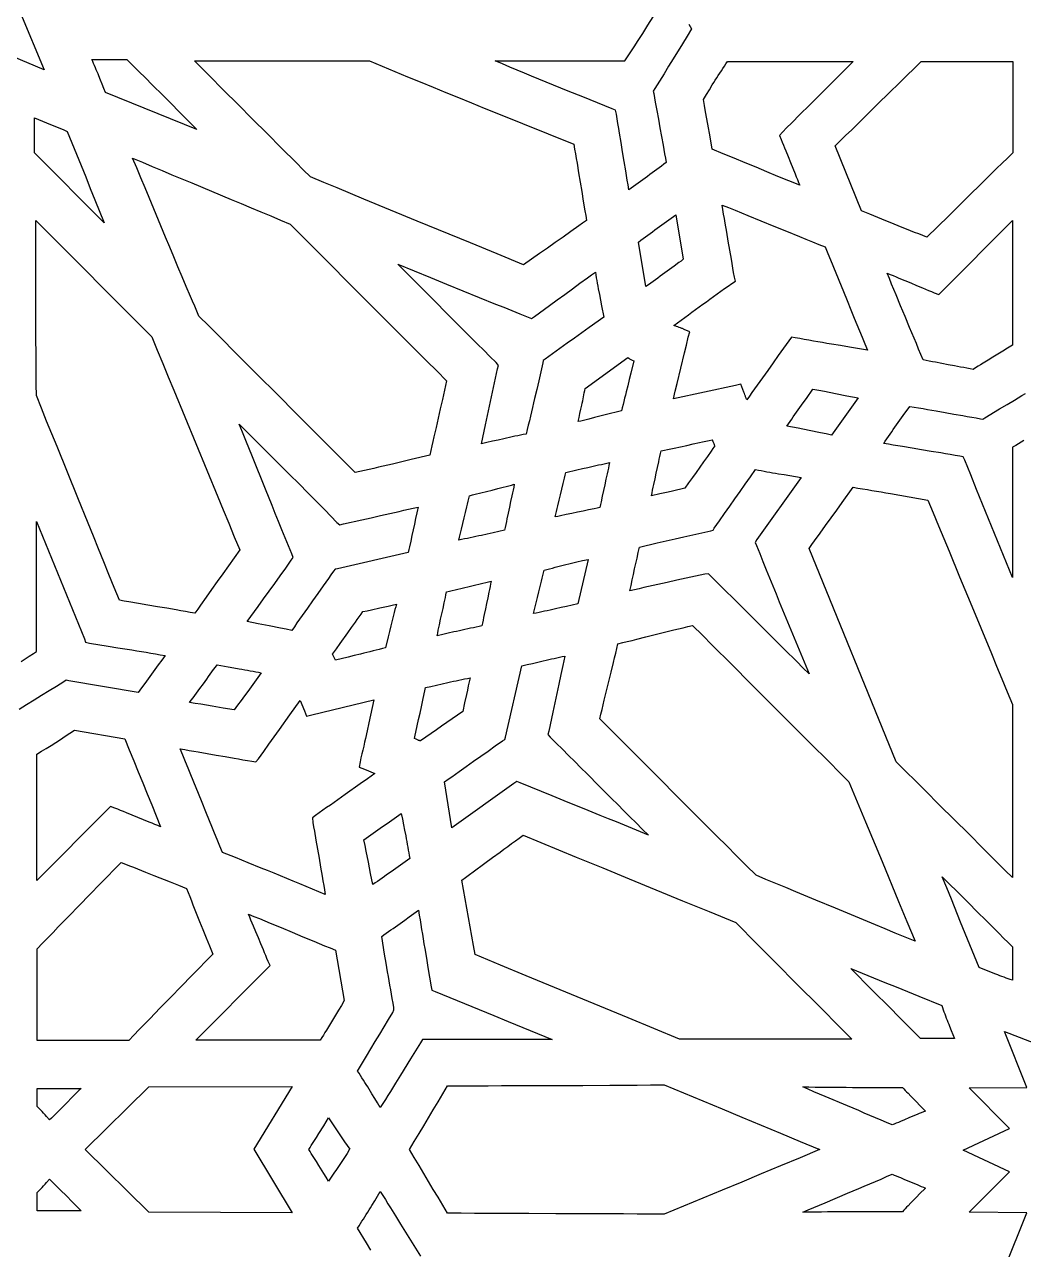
# Model space of a CAD drawing. Extents: x -500 to 500, y -1000 to 1000.
# Drawn here: x -257.5 to -23.2, y -305 to -17.6 of the extents above; entities that cross this region are included whole.
import ezdxf

# ---------------------------------------------------------------- set-up
doc = ezdxf.new("R2010")
doc.units = 0
doc.layers.add('LAYER_1', color=18, linetype='CONTINUOUS')

msp = doc.modelspace()

# ---------------------------------------------------------------- linework, layer by layer
at = {"layer": 'LAYER_1'}
for points in [[(-258.45, -14.94), (-252.92, -28.25), (-266.17, -22.69), (-266.17, -36.82), (-276.19, -26.74), (-281.49, -39.94), (-286.68, -26.74), (-296.81, -36.82), (-296.7, -22.69), (-309.95, -28.25), (-304.53, -14.94)], [(-101.76, -17.56), (-101.42, -18.1), (-101.07, -18.64), (-102.15, -20.38), (-103.23, -22.13), (-105.39, -25.64), (-106.47, -27.4), (-107.55, -29.16), (-108.63, -30.91), (-109.71, -32.65), (-110.06, -33.23), (-109.94, -33.81), (-109.77, -34.81), (-109.59, -35.81), (-109.23, -37.82), (-108.87, -39.84), (-108.5, -41.87), (-108.14, -43.9), (-107.77, -45.93), (-107.59, -46.95), (-107.41, -47.97), (-107.24, -48.99), (-107.06, -50.01), (-107.6, -50.42), (-108.15, -50.83), (-108.69, -51.24), (-109.24, -51.64), (-109.79, -52.04), (-110.34, -52.44), (-110.89, -52.84), (-111.44, -53.24), (-112.54, -54.03), (-113.64, -54.82), (-114.73, -55.6), (-115.82, -56.38), (-115.99, -55.27), (-116.17, -54.17), (-116.35, -53.06), (-116.53, -51.95), (-116.89, -49.74), (-117.26, -47.52), (-117.63, -45.31), (-117.99, -43.1), (-118.17, -41.99), (-118.35, -40.88), (-118.53, -39.78), (-118.7, -38.67), (-118.93, -37.74), (-119.74, -37.39), (-123.15, -36.01), (-126.58, -34.61), (-130.01, -33.22), (-133.45, -31.82), (-135.16, -31.12), (-136.88, -30.42), (-138.6, -29.72), (-140.31, -29.01), (-142.03, -28.3), (-143.74, -27.59), (-145.45, -26.88), (-147.16, -26.17), (-116.74, -26.17), (-116.28, -25.47), (-115.65, -24.51), (-115.03, -23.56), (-114.41, -22.59), (-113.79, -21.63), (-112.56, -19.7), (-111.33, -17.77), (-110.09, -15.84)], [(-23.17, -115.18), (-25.03, -116.35), (-25.84, -116.81), (-25.84, -117.74), (-25.84, -147.37), (-26.53, -145.64), (-27.23, -143.91), (-27.92, -142.18), (-28.62, -140.45), (-29.32, -138.72), (-30.02, -137), (-31.43, -133.55), (-34.23, -126.68), (-35.63, -123.25), (-36.32, -121.54), (-37.02, -119.82), (-37.36, -119.01), (-38.17, -118.9), (-39.29, -118.7), (-40.41, -118.51), (-41.54, -118.32), (-42.66, -118.13), (-44.9, -117.76), (-47.14, -117.39), (-49.37, -117.02), (-51.6, -116.65), (-52.71, -116.46), (-53.82, -116.27), (-54.92, -116.08), (-56.03, -115.89), (-55.66, -115.34), (-55.29, -114.8), (-54.91, -114.26), (-54.54, -113.71), (-54.16, -113.17), (-53.78, -112.63), (-53.02, -111.54), (-52.25, -110.46), (-51.47, -109.37), (-49.92, -107.2), (-48.88, -107.38), (-47.85, -107.55), (-46.81, -107.73), (-45.77, -107.92), (-43.7, -108.28), (-41.62, -108.65), (-39.55, -109.02), (-37.48, -109.38), (-36.44, -109.57), (-35.4, -109.74), (-34.37, -109.92), (-33.33, -110.1), (-32.75, -110.21), (-32.29, -109.87), (-28.84, -107.78), (-27.11, -106.75), (-25.38, -105.71), (-23.65, -104.68), (-22.79, -104.17)], [(-258.32, -167.08), (-257.36, -166.46), (-256.41, -165.83), (-255.45, -165.2), (-254.76, -164.74), (-254.76, -163.93), (-254.76, -134.18), (-253.34, -137.64), (-251.93, -141.1), (-249.12, -148), (-247.71, -151.43), (-246.31, -154.87), (-245.6, -156.58), (-244.89, -158.3), (-244.18, -160.01), (-243.47, -161.73), (-243.24, -162.54), (-242.32, -162.77), (-237.89, -163.47), (-235.67, -163.82), (-233.45, -164.17), (-232.34, -164.35), (-231.22, -164.54), (-230.11, -164.72), (-229, -164.9), (-227.89, -165.09), (-226.79, -165.28), (-225.68, -165.47), (-224.58, -165.67), (-224.97, -166.21), (-225.36, -166.75), (-226.15, -167.84), (-226.95, -168.92), (-227.75, -170.01), (-228.54, -171.09), (-229.34, -172.18), (-230.13, -173.26), (-230.52, -173.81), (-230.91, -174.35), (-247.16, -171.57), (-247.73, -171.45), (-248.31, -171.8), (-250.04, -172.89), (-251.78, -173.97), (-253.53, -175.06), (-255.28, -176.14), (-257.03, -177.23), (-258.78, -178.31)], [(-14.55, -304.35), (-27.68, -309.44), (-22.5, -296.36), (-35.98, -296.25), (-26.53, -286.75), (-37.36, -281.66), (-26.53, -276.57), (-35.98, -267.07), (-22.5, -266.96), (-27.68, -253.88), (-14.55, -258.97)], [(-176.3, -305.16), (-177.34, -303.43), (-179.41, -299.96), (-179.07, -299.43), (-178.73, -298.91), (-178.39, -298.38), (-178.05, -297.85), (-177.72, -297.32), (-177.38, -296.79), (-177.05, -296.25), (-176.72, -295.72), (-176.39, -295.18), (-176.07, -294.64), (-175.41, -293.56), (-174.76, -292.47), (-174.12, -291.39), (-173.51, -292.34), (-172.91, -293.3), (-172.31, -294.25), (-171.72, -295.21), (-170.53, -297.11), (-169.35, -299.01), (-167, -302.8), (-165.83, -304.68), (-164.67, -306.55)]]:
    msp.add_lwpolyline(points, dxfattribs=at)
for points in [[(-232.53, -26.84), (-231.49, -27.86), (-230.45, -28.89), (-229.42, -29.92), (-227.35, -31.98), (-225.28, -34.04), (-223.22, -36.1), (-221.17, -38.16), (-217.09, -42.26), (-238.52, -33.57), (-238.91, -32.61), (-239.3, -31.65), (-239.69, -30.67), (-240.09, -29.7), (-240.29, -29.21), (-240.49, -28.72), (-240.69, -28.23), (-240.9, -27.75), (-241.11, -27.26), (-241.32, -26.78), (-241.53, -26.3), (-241.74, -25.82), (-233.56, -25.82)], [(-173.67, -27.4), (-170.68, -28.63), (-167.7, -29.87), (-164.71, -31.09), (-161.71, -32.32), (-158.72, -33.55), (-155.73, -34.77), (-152.73, -35.99), (-149.73, -37.21), (-146.73, -38.43), (-140.73, -40.87), (-134.73, -43.3), (-128.72, -45.73), (-128.53, -46.84), (-128.34, -47.94), (-128.15, -49.05), (-127.96, -50.16), (-127.59, -52.38), (-127.22, -54.6), (-126.86, -56.83), (-126.49, -59.06), (-126.11, -61.31), (-125.92, -62.43), (-125.73, -63.56), (-126.64, -64.21), (-127.55, -64.86), (-129.38, -66.16), (-131.21, -67.47), (-133.06, -68.77), (-134.91, -70.07), (-136.76, -71.37), (-140.47, -73.98), (-146.7, -71.42), (-152.94, -68.85), (-165.43, -63.72), (-171.69, -61.14), (-177.95, -58.56), (-181.08, -57.27), (-184.21, -55.97), (-187.34, -54.67), (-190.48, -53.37), (-192.16, -51.68), (-193.85, -49.98), (-197.23, -46.6), (-200.63, -43.21), (-204.03, -39.81), (-207.43, -36.41), (-210.84, -33), (-214.25, -29.59), (-215.96, -27.88), (-217.66, -26.17), (-176.65, -26.17)], [(-64.21, -27.32), (-65.24, -28.36), (-67.32, -30.43), (-69.39, -32.5), (-71.46, -34.56), (-73.54, -36.62), (-75.61, -38.69), (-77.68, -40.76), (-78.72, -41.8), (-79.76, -42.84), (-80.45, -43.65), (-80.1, -44.57), (-79.82, -45.25), (-79.55, -45.92), (-79.27, -46.59), (-79, -47.26), (-78.46, -48.61), (-77.92, -49.96), (-77.37, -51.3), (-76.83, -52.65), (-76.56, -53.32), (-76.28, -53.99), (-76.01, -54.67), (-75.73, -55.34), (-78.28, -54.29), (-80.84, -53.24), (-83.41, -52.18), (-85.98, -51.11), (-88.55, -50.05), (-91.12, -48.99), (-93.68, -47.93), (-96.23, -46.89), (-96.75, -43.94), (-97.27, -41), (-97.79, -38.08), (-98.05, -36.63), (-98.31, -35.2), (-97.62, -34.07), (-96.92, -32.94), (-96.23, -31.81), (-95.88, -31.25), (-95.53, -30.69), (-95.18, -30.14), (-94.82, -29.58), (-94.47, -29.02), (-94.11, -28.47), (-93.75, -27.92), (-93.39, -27.37), (-93.03, -26.83), (-92.66, -26.28), (-63.17, -26.28)], [(-25.72, -47.7), (-27, -48.94), (-28.27, -50.17), (-29.54, -51.41), (-30.8, -52.65), (-33.33, -55.12), (-35.85, -57.6), (-38.36, -60.07), (-40.87, -62.55), (-45.89, -67.49), (-46.86, -67.12), (-47.83, -66.75), (-48.79, -66.38), (-49.75, -66), (-50.72, -65.62), (-51.68, -65.24), (-52.63, -64.85), (-53.59, -64.47), (-54.55, -64.08), (-55.5, -63.7), (-57.41, -62.92), (-59.31, -62.14), (-61.21, -61.36), (-67.43, -46.08), (-66.16, -44.84), (-64.89, -43.6), (-63.62, -42.37), (-62.35, -41.13), (-59.83, -38.65), (-57.31, -36.18), (-54.79, -33.7), (-52.28, -31.23), (-47.27, -26.28), (-25.72, -26.28)], [(-253.32, -40.26), (-252.37, -40.66), (-251.41, -41.06), (-250.44, -41.46), (-249.47, -41.87), (-248.49, -42.29), (-247.5, -42.72), (-246.42, -45.37), (-245.34, -48.04), (-244.26, -50.71), (-243.18, -53.39), (-242.1, -56.07), (-241.02, -58.76), (-238.86, -64.14), (-255.22, -47.7), (-255.22, -39.48)], [(-229.89, -49.95), (-227.59, -50.92), (-225.28, -51.89), (-222.97, -52.86), (-220.65, -53.83), (-218.33, -54.8), (-213.69, -56.73), (-209.05, -58.66), (-206.73, -59.63), (-204.41, -60.6), (-202.1, -61.56), (-199.79, -62.54), (-197.49, -63.51), (-195.2, -64.48), (-186.04, -73.69), (-181.46, -78.28), (-176.88, -82.88), (-172.3, -87.46), (-167.72, -92.05), (-165.43, -94.33), (-163.14, -96.62), (-160.85, -98.9), (-158.56, -101.18), (-158.8, -102.29), (-159.04, -103.39), (-159.29, -104.49), (-159.53, -105.59), (-160.02, -107.78), (-160.52, -109.97), (-161.02, -112.15), (-161.51, -114.32), (-161.76, -115.41), (-162, -116.49), (-162.24, -117.58), (-162.48, -118.66), (-166.87, -119.7), (-169.05, -120.22), (-171.24, -120.73), (-172.33, -120.99), (-173.42, -121.24), (-174.51, -121.49), (-175.6, -121.74), (-176.7, -121.99), (-177.79, -122.23), (-178.89, -122.48), (-179.99, -122.72), (-182.28, -120.42), (-184.57, -118.12), (-189.15, -113.53), (-193.73, -108.95), (-198.31, -104.37), (-202.89, -99.79), (-207.47, -95.2), (-212.05, -90.61), (-214.34, -88.32), (-216.63, -86.02), (-217.12, -84.87), (-217.62, -83.71), (-218.11, -82.56), (-218.61, -81.41), (-219.59, -79.09), (-220.56, -76.78), (-221.54, -74.46), (-222.51, -72.14), (-223.48, -69.82), (-224.45, -67.49), (-228.31, -58.21), (-229.27, -55.9), (-230.24, -53.58), (-231.21, -51.27), (-232.18, -48.97)], [(-92.42, -60.58), (-90.9, -61.19), (-89.39, -61.8), (-87.88, -62.42), (-84.86, -63.65), (-81.83, -64.89), (-78.81, -66.13), (-75.78, -67.36), (-74.27, -67.98), (-72.76, -68.59), (-71.25, -69.2), (-69.73, -69.81), (-69.11, -71.33), (-68.49, -72.85), (-67.25, -75.89), (-64.78, -81.95), (-63.55, -84.98), (-62.93, -86.49), (-62.32, -87.99), (-61.7, -89.5), (-61.08, -91), (-60.45, -92.51), (-59.83, -94), (-64.06, -93.31), (-66.18, -92.96), (-68.29, -92.6), (-69.35, -92.42), (-70.41, -92.24), (-71.47, -92.06), (-72.53, -91.87), (-73.59, -91.69), (-74.65, -91.5), (-75.7, -91.3), (-76.76, -91.11), (-77.68, -91), (-78.26, -91.81), (-78.89, -92.67), (-79.51, -93.54), (-80.75, -95.28), (-81.98, -97.01), (-83.21, -98.75), (-84.45, -100.49), (-85.68, -102.22), (-86.92, -103.96), (-87.54, -104.83), (-88.17, -105.7), (-88.21, -105.55), (-88.26, -105.39), (-88.31, -105.24), (-88.36, -105.09), (-88.41, -104.94), (-88.47, -104.79), (-88.53, -104.63), (-88.59, -104.48), (-88.71, -104.18), (-88.83, -103.87), (-89.09, -103.27), (-89.55, -101.99), (-90.82, -102.34), (-105.33, -105.47), (-104.9, -103.65), (-104.47, -101.84), (-103.61, -98.23), (-102.74, -94.62), (-102.31, -92.81), (-101.88, -91), (-101.53, -89.72), (-102.8, -89.14), (-102.95, -89.08), (-103.1, -89.02), (-103.25, -88.96), (-103.41, -88.9), (-103.71, -88.79), (-104.01, -88.68), (-104.31, -88.57), (-104.61, -88.46), (-104.77, -88.4), (-104.92, -88.34), (-105.07, -88.28), (-105.22, -88.22), (-104.38, -87.59), (-103.53, -86.96), (-102.69, -86.34), (-101.85, -85.72), (-101, -85.1), (-100.16, -84.48), (-99.31, -83.87), (-98.47, -83.25), (-97.62, -82.64), (-96.77, -82.03), (-95.91, -81.42), (-95.06, -80.81), (-94.21, -80.2), (-93.35, -79.59), (-92.49, -78.98), (-91.62, -78.38), (-90.82, -77.8), (-91.05, -76.87), (-91.22, -75.81), (-91.4, -74.75), (-91.58, -73.69), (-91.76, -72.64), (-92.12, -70.53), (-92.49, -68.42), (-92.86, -66.31), (-93.22, -64.21), (-93.4, -63.15), (-93.58, -62.09), (-93.76, -61.03), (-93.93, -59.97)], [(-103.03, -72.7), (-103.57, -73.1), (-104.11, -73.49), (-105.19, -74.28), (-107.37, -75.89), (-108.46, -76.69), (-109.01, -77.09), (-109.56, -77.49), (-110.11, -77.89), (-110.67, -78.28), (-111.23, -78.68), (-111.79, -79.07), (-113.51, -68.65), (-112.97, -68.24), (-112.43, -67.83), (-111.89, -67.43), (-111.35, -67.02), (-110.81, -66.62), (-110.27, -66.22), (-109.72, -65.82), (-109.18, -65.42), (-108.63, -65.03), (-108.09, -64.64), (-107.54, -64.24), (-106.99, -63.85), (-106.43, -63.46), (-105.88, -63.07), (-105.32, -62.68), (-104.76, -62.28)], [(-227.69, -90.88), (-226.39, -94), (-225.1, -97.13), (-223.81, -100.26), (-222.52, -103.38), (-219.95, -109.63), (-217.38, -115.89), (-214.81, -122.14), (-212.23, -128.39), (-210.94, -131.51), (-209.65, -134.64), (-208.36, -137.77), (-207.07, -140.89), (-208.4, -142.75), (-209.72, -144.61), (-211.04, -146.45), (-212.35, -148.3), (-213.66, -150.15), (-214.96, -151.99), (-216.25, -153.85), (-216.9, -154.78), (-217.55, -155.71), (-218.65, -155.52), (-219.75, -155.32), (-220.86, -155.13), (-221.96, -154.95), (-224.17, -154.57), (-226.38, -154.2), (-228.59, -153.83), (-230.82, -153.46), (-233.05, -153.08), (-234.17, -152.89), (-235.29, -152.7), (-236.5, -149.68), (-237.72, -146.67), (-238.93, -143.66), (-240.15, -140.65), (-241.37, -137.64), (-242.59, -134.64), (-245.03, -128.63), (-249.91, -116.64), (-252.34, -110.65), (-253.55, -107.65), (-254.76, -104.66), (-254.78, -102.09), (-254.8, -99.53), (-254.82, -96.96), (-254.83, -94.39), (-254.84, -91.82), (-254.85, -89.25), (-254.86, -86.68), (-254.86, -84.11), (-254.87, -78.96), (-254.88, -73.82), (-254.88, -63.56)], [(-25.84, -92.85), (-26.97, -93.54), (-28.11, -94.24), (-30.41, -95.64), (-31.56, -96.35), (-32.73, -97.06), (-33.31, -97.42), (-33.89, -97.79), (-34.47, -98.15), (-35.06, -98.52), (-35.79, -98.39), (-36.53, -98.25), (-37.26, -98.12), (-37.99, -97.98), (-39.46, -97.7), (-40.93, -97.42), (-42.4, -97.14), (-43.87, -96.86), (-44.6, -96.72), (-45.34, -96.59), (-46.07, -96.45), (-46.81, -96.32), (-47.33, -95.04), (-47.85, -93.76), (-48.37, -92.49), (-48.9, -91.22), (-49.96, -88.67), (-51.01, -86.13), (-52.07, -83.59), (-53.13, -81.05), (-53.65, -79.78), (-54.18, -78.5), (-54.7, -77.22), (-55.22, -75.95), (-54.53, -76.23), (-53.84, -76.51), (-53.14, -76.8), (-52.45, -77.09), (-51.07, -77.67), (-49.69, -78.26), (-48.31, -78.85), (-46.92, -79.43), (-46.23, -79.72), (-45.54, -80.01), (-44.85, -80.29), (-44.16, -80.58), (-43.12, -80.92), (-42.43, -80.23), (-25.84, -63.56)], [(-166.16, -75.42), (-162.35, -76.99), (-158.53, -78.54), (-154.7, -80.1), (-150.88, -81.65), (-147.06, -83.19), (-145.15, -83.96), (-143.24, -84.72), (-141.34, -85.49), (-139.44, -86.25), (-138.63, -86.6), (-137.94, -86.13), (-134.39, -83.53), (-132.62, -82.23), (-130.84, -80.92), (-129.05, -79.62), (-127.26, -78.32), (-125.46, -77.02), (-124.56, -76.36), (-123.65, -75.71), (-123.54, -76.36), (-123.43, -77.02), (-123.32, -77.67), (-123.2, -78.32), (-123.08, -78.97), (-122.96, -79.63), (-122.72, -80.94), (-122.47, -82.25), (-122.21, -83.58), (-121.69, -86.25), (-125.08, -88.7), (-126.79, -89.93), (-128.51, -91.17), (-130.23, -92.41), (-131.95, -93.64), (-132.81, -94.25), (-133.68, -94.87), (-134.54, -95.48), (-135.4, -96.09), (-135.87, -96.44), (-135.98, -97.01), (-136.93, -101.18), (-137.41, -103.27), (-137.9, -105.35), (-138.14, -106.39), (-138.39, -107.43), (-138.63, -108.48), (-138.88, -109.52), (-139.13, -110.56), (-139.38, -111.6), (-139.64, -112.64), (-139.9, -113.69), (-140.55, -113.82), (-141.2, -113.95), (-141.85, -114.09), (-142.51, -114.23), (-143.16, -114.37), (-143.82, -114.51), (-144.48, -114.65), (-145.14, -114.8), (-146.46, -115.1), (-147.77, -115.39), (-149.08, -115.7), (-150.38, -116), (-149.43, -111.57), (-148.48, -107.16), (-148.01, -104.96), (-147.53, -102.77), (-147.06, -100.58), (-146.58, -98.4), (-146.35, -97.59), (-146.93, -96.9), (-148.37, -95.47), (-149.82, -94.03), (-151.26, -92.6), (-152.7, -91.17), (-155.57, -88.3), (-158.45, -85.42), (-161.32, -82.54), (-164.2, -79.66), (-169.97, -73.86)], [(-115.96, -95.81), (-115.88, -95.87), (-115.79, -95.93), (-115.7, -95.98), (-115.62, -96.04), (-115.53, -96.09), (-115.36, -96.19), (-115.19, -96.29), (-115.01, -96.38), (-114.67, -96.55), (-115.36, -99.44), (-115.71, -100.89), (-116.06, -102.35), (-116.42, -103.82), (-116.61, -104.56), (-116.79, -105.29), (-116.98, -106.03), (-117.16, -106.77), (-117.35, -107.51), (-117.55, -108.24), (-118.17, -108.4), (-118.8, -108.55), (-120.07, -108.87), (-121.34, -109.19), (-122.62, -109.52), (-123.89, -109.84), (-125.16, -110.17), (-126.43, -110.48), (-127.06, -110.64), (-127.69, -110.79), (-127.47, -109.83), (-127.26, -108.86), (-127.04, -107.89), (-126.84, -106.91), (-126.73, -106.42), (-126.63, -105.94), (-126.53, -105.45), (-126.44, -104.96), (-126.34, -104.48), (-126.25, -103.99), (-126.16, -103.51), (-126.07, -103.03), (-116.05, -95.74)], [(-71.28, -103.41), (-69.95, -103.67), (-67.32, -104.19), (-64.68, -104.71), (-63.35, -104.97), (-62.02, -105.23), (-68.24, -113.92), (-69.54, -113.66), (-70.85, -113.4), (-73.48, -112.88), (-76.11, -112.35), (-77.42, -112.09), (-78.72, -111.83), (-78.35, -111.29), (-77.98, -110.75), (-77.61, -110.21), (-77.23, -109.66), (-76.85, -109.12), (-76.48, -108.58), (-75.71, -107.49), (-74.94, -106.41), (-74.17, -105.32), (-72.62, -103.15)], [(-205.75, -112.8), (-204.32, -114.24), (-201.46, -117.1), (-195.72, -122.85), (-192.84, -125.72), (-191.41, -127.17), (-189.97, -128.61), (-188.54, -130.06), (-187.11, -131.5), (-185.68, -132.95), (-184.25, -134.41), (-183.56, -134.99), (-182.76, -134.76), (-178.42, -133.8), (-176.23, -133.32), (-174.04, -132.83), (-171.85, -132.34), (-170.75, -132.09), (-169.65, -131.84), (-168.55, -131.59), (-167.45, -131.33), (-166.35, -131.08), (-165.24, -130.82), (-165.39, -131.49), (-165.54, -132.16), (-165.83, -133.49), (-166.11, -134.82), (-166.4, -136.14), (-166.68, -137.47), (-166.96, -138.8), (-167.25, -140.13), (-167.4, -140.8), (-167.55, -141.47), (-184.14, -145.29), (-184.71, -145.41), (-185.06, -145.87), (-185.67, -146.74), (-186.27, -147.61), (-187.5, -149.34), (-188.73, -151.08), (-189.96, -152.81), (-191.19, -154.55), (-192.42, -156.29), (-193.64, -158.02), (-194.25, -158.89), (-194.85, -159.76), (-196.19, -159.5), (-197.51, -159.24), (-200.14, -158.72), (-202.74, -158.2), (-205.34, -157.68), (-202.75, -154.12), (-201.45, -152.33), (-200.15, -150.54), (-198.86, -148.75), (-197.56, -146.95), (-196.26, -145.14), (-195.62, -144.23), (-194.97, -143.32), (-194.51, -142.63), (-194.85, -141.82), (-195.63, -139.93), (-196.4, -138.03), (-197.18, -136.14), (-197.95, -134.24), (-198.71, -132.34), (-199.48, -130.44), (-201.02, -126.64), (-204.09, -119.01), (-205.63, -115.19), (-206.4, -113.28), (-207.18, -111.37)], [(-96.19, -115.16), (-96.15, -115.25), (-96.11, -115.34), (-96.08, -115.42), (-96.01, -115.6), (-95.95, -115.77), (-95.88, -115.94), (-95.81, -116.12), (-95.78, -116.2), (-95.74, -116.29), (-95.7, -116.38), (-95.66, -116.46), (-96.09, -117.09), (-96.52, -117.72), (-97.39, -118.96), (-98.26, -120.2), (-99.13, -121.44), (-100.01, -122.68), (-100.89, -123.92), (-101.78, -125.17), (-102.68, -126.42), (-103.64, -126.64), (-104.61, -126.85), (-105.58, -127.07), (-106.56, -127.29), (-108.53, -127.72), (-110.52, -128.16), (-110.37, -127.5), (-110.22, -126.85), (-110.08, -126.19), (-109.93, -125.53), (-109.65, -124.21), (-109.37, -122.89), (-109.09, -121.57), (-108.8, -120.24), (-108.66, -119.59), (-108.51, -118.93), (-108.37, -118.27), (-108.22, -117.62), (-107.46, -117.47), (-106.71, -117.31), (-105.96, -117.15), (-105.21, -117), (-103.72, -116.67), (-102.22, -116.35), (-100.73, -116.02), (-99.24, -115.7), (-98.49, -115.54), (-97.74, -115.38), (-96.99, -115.23), (-96.23, -115.07)], [(-120.46, -121.05), (-120.61, -121.7), (-120.76, -122.35), (-120.9, -123.01), (-121.18, -124.31), (-121.46, -125.62), (-122.03, -128.26), (-122.32, -129.59), (-122.47, -130.26), (-122.62, -130.93), (-123.27, -131.07), (-123.92, -131.2), (-125.23, -131.47), (-126.54, -131.75), (-127.86, -132.03), (-129.18, -132.32), (-130.49, -132.6), (-131.8, -132.87), (-132.45, -133), (-133.1, -133.13), (-132.95, -132.48), (-132.79, -131.83), (-132.64, -131.18), (-132.48, -130.53), (-132.16, -129.23), (-131.83, -127.92), (-131.51, -126.62), (-131.19, -125.32), (-131.03, -124.67), (-130.87, -124.02), (-130.72, -123.37), (-130.57, -122.72), (-127.99, -122.11), (-126.71, -121.81), (-125.44, -121.51), (-124.8, -121.37), (-124.16, -121.22), (-123.53, -121.08), (-122.89, -120.94), (-122.25, -120.8), (-121.6, -120.67), (-120.96, -120.53), (-120.31, -120.4)], [(-85.43, -122.15), (-84.76, -122.28), (-84.09, -122.4), (-83.42, -122.52), (-82.75, -122.64), (-82.08, -122.76), (-81.41, -122.88), (-80.74, -122.99), (-79.4, -123.22), (-78.06, -123.44), (-75.38, -123.87), (-85.75, -138.46), (-86.21, -139.15), (-85.86, -139.85), (-85.11, -141.74), (-84.35, -143.63), (-83.58, -145.51), (-82.82, -147.4), (-82.05, -149.29), (-81.29, -151.17), (-80.52, -153.06), (-79.74, -154.94), (-78.97, -156.82), (-78.2, -158.71), (-77.42, -160.58), (-76.65, -162.46), (-75.09, -166.21), (-73.54, -169.95), (-74.98, -168.52), (-76.43, -167.08), (-79.31, -164.22), (-82.18, -161.35), (-85.06, -158.49), (-87.93, -155.62), (-90.81, -152.76), (-93.69, -149.89), (-95.13, -148.46), (-96.58, -147.03), (-97.16, -146.45), (-97.96, -146.56), (-102.37, -147.52), (-104.57, -148), (-106.78, -148.49), (-107.88, -148.73), (-108.98, -148.98), (-110.08, -149.23), (-111.18, -149.48), (-112.28, -149.73), (-113.39, -149.98), (-114.49, -150.24), (-115.59, -150.5), (-115.44, -149.85), (-115.29, -149.2), (-115, -147.91), (-114.72, -146.63), (-114.44, -145.35), (-114.16, -144.07), (-113.87, -142.78), (-113.58, -141.49), (-113.43, -140.85), (-113.28, -140.2), (-109.14, -139.24), (-104.97, -138.29), (-102.89, -137.81), (-100.79, -137.33), (-98.69, -136.85), (-96.58, -136.38), (-96, -136.26), (-95.77, -135.8), (-94.56, -134.07), (-93.35, -132.34), (-92.14, -130.62), (-90.93, -128.91), (-89.72, -127.19), (-88.51, -125.48), (-87.3, -123.75), (-86.09, -122.02)], [(-142.81, -126.17), (-142.96, -126.84), (-143.11, -127.51), (-143.25, -128.19), (-143.53, -129.53), (-143.82, -130.88), (-144.1, -132.22), (-144.38, -133.57), (-144.52, -134.24), (-144.67, -134.91), (-144.82, -135.59), (-144.97, -136.26), (-147.65, -136.87), (-148.99, -137.17), (-150.32, -137.46), (-150.99, -137.61), (-151.66, -137.75), (-152.33, -137.89), (-153, -138.03), (-153.67, -138.17), (-154.34, -138.31), (-155.01, -138.44), (-155.68, -138.58), (-155.53, -137.92), (-155.37, -137.27), (-155.22, -136.62), (-155.06, -135.97), (-154.74, -134.67), (-154.41, -133.37), (-154.09, -132.06), (-153.77, -130.76), (-153.61, -130.11), (-153.45, -129.46), (-153.3, -128.81), (-153.15, -128.16), (-152.48, -127.98), (-151.81, -127.81), (-150.49, -127.48), (-147.86, -126.83), (-146.56, -126.5), (-145.26, -126.17), (-144.61, -126), (-143.96, -125.84), (-143.31, -125.67), (-142.66, -125.49)], [(-62.07, -126.36), (-60.97, -126.54), (-59.87, -126.72), (-58.78, -126.9), (-57.69, -127.09), (-56.59, -127.27), (-55.5, -127.46), (-54.41, -127.65), (-52.23, -128.03), (-50.04, -128.42), (-45.66, -129.2), (-44.42, -132.19), (-43.19, -135.19), (-41.95, -138.18), (-40.71, -141.18), (-38.23, -147.17), (-35.75, -153.16), (-33.26, -159.15), (-30.78, -165.14), (-29.54, -168.14), (-28.31, -171.14), (-27.07, -174.13), (-25.84, -177.13), (-25.84, -217.76), (-27.55, -216.05), (-29.25, -214.34), (-30.96, -212.63), (-32.67, -210.92), (-36.08, -207.51), (-39.49, -204.11), (-42.91, -200.72), (-46.32, -197.33), (-53.14, -190.56), (-73.54, -140.54), (-72.89, -139.63), (-72.24, -138.73), (-70.94, -136.92), (-69.65, -135.12), (-68.35, -133.32), (-67.06, -131.53), (-65.76, -129.75), (-63.17, -126.19)], [(-127.8, -153.51), (-130.39, -154.12), (-131.69, -154.42), (-132.99, -154.71), (-133.63, -154.86), (-134.28, -155), (-134.93, -155.14), (-135.58, -155.28), (-136.23, -155.42), (-136.87, -155.56), (-137.52, -155.69), (-138.17, -155.82), (-137.56, -153.29), (-137.26, -152.01), (-136.95, -150.73), (-136.79, -150.09), (-136.63, -149.45), (-136.47, -148.81), (-136.31, -148.17), (-136.14, -147.54), (-135.98, -146.9), (-135.81, -146.27), (-135.64, -145.64), (-135.01, -145.46), (-134.38, -145.3), (-133.74, -145.13), (-133.11, -144.96), (-132.47, -144.8), (-131.83, -144.64), (-131.19, -144.48), (-130.55, -144.32), (-129.91, -144.16), (-129.26, -144.01), (-127.97, -143.7), (-126.68, -143.39), (-125.38, -143.09)], [(-148.21, -148.84), (-148.34, -149.49), (-148.48, -150.14), (-148.61, -150.79), (-148.89, -152.1), (-149.17, -153.41), (-149.45, -154.72), (-149.73, -156.05), (-149.87, -156.71), (-150, -157.38), (-150.14, -158.05), (-150.27, -158.72), (-150.94, -158.85), (-151.6, -158.98), (-152.26, -159.12), (-152.93, -159.26), (-153.58, -159.4), (-154.24, -159.54), (-154.9, -159.69), (-155.55, -159.83), (-156.2, -159.98), (-156.86, -160.13), (-158.16, -160.43), (-159.45, -160.73), (-160.75, -161.03), (-160.62, -160.38), (-160.49, -159.74), (-160.35, -159.09), (-160.21, -158.45), (-159.94, -157.16), (-159.66, -155.88), (-159.38, -154.6), (-159.1, -153.32), (-158.96, -152.67), (-158.83, -152.03), (-158.69, -151.38), (-158.56, -150.73), (-157.89, -150.58), (-157.23, -150.42), (-156.56, -150.26), (-155.9, -150.11), (-155.24, -149.94), (-154.59, -149.78), (-153.28, -149.46), (-151.97, -149.13), (-150.67, -148.81), (-150.02, -148.65), (-149.37, -148.49), (-148.73, -148.34), (-148.08, -148.18)], [(-170.48, -154.26), (-170.65, -154.89), (-170.82, -155.52), (-170.98, -156.16), (-171.15, -156.8), (-171.31, -157.44), (-171.47, -158.08), (-171.62, -158.72), (-171.93, -160), (-172.24, -161.28), (-172.85, -163.81), (-173.58, -164.01), (-174.32, -164.2), (-175.05, -164.39), (-175.79, -164.57), (-176.52, -164.76), (-177.25, -164.94), (-177.99, -165.12), (-178.72, -165.3), (-180.19, -165.66), (-181.66, -166.01), (-184.6, -166.71), (-185.29, -165.32), (-184.84, -164.69), (-184.39, -164.06), (-183.49, -162.8), (-181.72, -160.3), (-180.83, -159.05), (-180.39, -158.43), (-179.94, -157.81), (-179.5, -157.2), (-179.05, -156.58), (-178.6, -155.97), (-178.15, -155.36), (-177.16, -155.14), (-176.18, -154.93), (-174.23, -154.49), (-172.28, -154.06), (-171.3, -153.84), (-170.31, -153.63)], [(-98.55, -160.9), (-96.26, -163.2), (-91.68, -167.79), (-87.1, -172.37), (-82.52, -176.95), (-77.94, -181.53), (-73.36, -186.12), (-68.78, -190.7), (-66.49, -193), (-64.2, -195.3), (-62.26, -199.99), (-60.32, -204.66), (-56.43, -214), (-52.54, -223.34), (-50.6, -228.01), (-48.65, -232.69), (-50.98, -231.72), (-53.32, -230.75), (-55.65, -229.77), (-57.98, -228.81), (-62.65, -226.87), (-67.32, -224.94), (-71.98, -223.01), (-76.65, -221.07), (-78.98, -220.1), (-81.31, -219.13), (-83.65, -218.16), (-85.98, -217.18), (-88.27, -214.9), (-90.56, -212.62), (-92.85, -210.33), (-95.14, -208.05), (-99.72, -203.46), (-104.3, -198.88), (-108.88, -194.28), (-113.46, -189.69), (-122.62, -180.48), (-122.36, -179.4), (-122.09, -178.31), (-121.56, -176.12), (-120.49, -171.73), (-119.95, -169.52), (-119.41, -167.31), (-119.14, -166.21), (-118.88, -165.1), (-118.61, -163.99), (-118.35, -162.89), (-117.25, -162.62), (-116.16, -162.36), (-115.06, -162.09), (-113.96, -161.83), (-111.78, -161.29), (-109.6, -160.74), (-107.42, -160.2), (-105.23, -159.66), (-104.14, -159.4), (-103.04, -159.13), (-101.94, -158.87), (-100.84, -158.6)], [(-131.27, -167.96), (-131.75, -170.14), (-132.22, -172.34), (-132.7, -174.54), (-133.65, -178.95), (-134.6, -183.38), (-134.83, -184.19), (-134.25, -184.77), (-132.81, -186.2), (-131.36, -187.64), (-129.92, -189.08), (-128.48, -190.52), (-127.04, -191.96), (-125.61, -193.4), (-122.73, -196.29), (-119.86, -199.17), (-118.42, -200.61), (-116.98, -202.06), (-115.54, -203.5), (-114.1, -204.93), (-112.66, -206.37), (-111.21, -207.8), (-113.09, -207.02), (-114.97, -206.25), (-116.85, -205.47), (-118.73, -204.7), (-120.61, -203.93), (-122.49, -203.16), (-124.37, -202.39), (-126.25, -201.63), (-130, -200.1), (-133.76, -198.57), (-141.28, -195.53), (-142.09, -195.19), (-142.78, -195.65), (-157.29, -206.07), (-159.02, -195.3), (-158.18, -194.69), (-157.33, -194.09), (-155.63, -192.87), (-153.93, -191.66), (-152.23, -190.45), (-150.52, -189.25), (-148.82, -188.06), (-147.12, -186.87), (-145.43, -185.69), (-144.85, -185.35), (-144.74, -184.77), (-140.93, -168.1), (-139.68, -167.79), (-138.41, -167.49), (-137.14, -167.19), (-135.87, -166.9), (-135.23, -166.75), (-134.59, -166.61), (-133.96, -166.46), (-133.32, -166.32), (-132.69, -166.18), (-132.05, -166.05), (-131.42, -165.91), (-130.8, -165.78)], [(-209.77, -168.3), (-208.48, -168.52), (-207.18, -168.75), (-206.53, -168.86), (-205.88, -168.98), (-205.24, -169.1), (-204.59, -169.22), (-203.94, -169.34), (-203.29, -169.46), (-202.64, -169.59), (-202, -169.72), (-202.39, -170.26), (-202.78, -170.8), (-203.57, -171.89), (-204.37, -172.97), (-205.16, -174.06), (-205.96, -175.14), (-206.76, -176.23), (-207.55, -177.31), (-207.94, -177.86), (-208.33, -178.4), (-210.93, -177.97), (-213.53, -177.53), (-216.16, -177.1), (-217.48, -176.88), (-218.82, -176.66), (-218.41, -176.12), (-218, -175.57), (-217.6, -175.02), (-217.19, -174.47), (-216.79, -173.92), (-216.39, -173.37), (-215.59, -172.26), (-214.79, -171.16), (-214.39, -170.6), (-213.99, -170.05), (-213.59, -169.5), (-213.18, -168.95), (-212.77, -168.41), (-212.37, -167.86)], [(-153.25, -171.83), (-153.46, -172.8), (-153.68, -173.78), (-153.9, -174.77), (-154.33, -176.75), (-154.76, -178.75), (-156.01, -179.62), (-157.25, -180.48), (-158.48, -181.35), (-159.71, -182.22), (-160.95, -183.09), (-162.18, -183.96), (-163.42, -184.82), (-164.67, -185.69), (-164.75, -185.67), (-164.84, -185.64), (-164.93, -185.62), (-165.01, -185.59), (-165.1, -185.55), (-165.19, -185.52), (-165.36, -185.45), (-165.53, -185.37), (-165.71, -185.29), (-166.05, -185.11), (-165.9, -184.37), (-165.74, -183.63), (-165.43, -182.14), (-165.11, -180.65), (-164.78, -179.15), (-164.46, -177.65), (-164.14, -176.16), (-163.82, -174.67), (-163.67, -173.93), (-163.52, -173.19), (-162.21, -172.89), (-160.91, -172.58), (-159.59, -172.28), (-158.27, -171.99), (-157.62, -171.84), (-156.96, -171.7), (-156.3, -171.56), (-155.64, -171.42), (-154.99, -171.28), (-154.33, -171.14), (-153.68, -171.01), (-153.03, -170.87)], [(-176.39, -179.66), (-176.79, -181.47), (-177.18, -183.28), (-177.59, -185.09), (-177.79, -186), (-177.99, -186.91), (-178.2, -187.82), (-178.41, -188.73), (-178.62, -189.64), (-178.84, -190.56), (-179.07, -191.83), (-177.8, -192.29), (-175.38, -193.33), (-176.25, -193.94), (-177.11, -194.55), (-178.84, -195.78), (-182.31, -198.25), (-184.05, -199.49), (-184.92, -200.11), (-185.8, -200.72), (-186.68, -201.34), (-187.56, -201.95), (-188.44, -202.56), (-189.32, -203.17), (-190.01, -203.75), (-189.9, -204.79), (-189.73, -205.84), (-189.55, -206.88), (-189.19, -208.98), (-188.83, -211.09), (-188.46, -213.2), (-188.09, -215.32), (-187.73, -217.44), (-187.55, -218.51), (-187.37, -219.57), (-187.19, -220.63), (-187.02, -221.7), (-188.51, -221.07), (-190.01, -220.44), (-191.5, -219.82), (-193, -219.2), (-194.5, -218.58), (-196, -217.96), (-197.51, -217.35), (-199.02, -216.73), (-200.52, -216.12), (-202.03, -215.51), (-205.05, -214.29), (-208.07, -213.07), (-211.1, -211.86), (-211.72, -210.34), (-212.35, -208.82), (-212.97, -207.3), (-213.59, -205.78), (-214.82, -202.74), (-216.05, -199.7), (-217.28, -196.66), (-218.52, -193.62), (-219.14, -192.1), (-219.76, -190.58), (-220.38, -189.06), (-221.01, -187.55), (-219.95, -187.72), (-218.89, -187.9), (-217.84, -188.08), (-216.79, -188.26), (-214.69, -188.62), (-212.6, -188.99), (-210.5, -189.36), (-208.4, -189.73), (-207.35, -189.91), (-206.3, -190.09), (-205.24, -190.26), (-204.19, -190.44), (-203.26, -190.56), (-202.69, -189.86), (-201.44, -188.13), (-200.2, -186.41), (-198.97, -184.69), (-197.75, -182.99), (-195.32, -179.59), (-192.89, -176.2), (-191.86, -178.63), (-191.4, -179.9), (-190.13, -179.56), (-175.61, -176.08)], [(-234.02, -185.23), (-232.98, -187.8), (-231.93, -190.37), (-230.88, -192.95), (-229.82, -195.53), (-228.76, -198.12), (-227.71, -200.7), (-226.66, -203.27), (-225.61, -205.84), (-226.28, -205.56), (-226.95, -205.28), (-227.62, -205), (-228.29, -204.73), (-229.63, -204.18), (-230.97, -203.64), (-232.31, -203.09), (-233.65, -202.55), (-234.32, -202.27), (-234.99, -202), (-235.66, -201.72), (-236.33, -201.44), (-237.37, -201.09), (-238.06, -201.78), (-254.65, -218.46), (-254.65, -188.82), (-253.53, -188.12), (-252.42, -187.43), (-251.31, -186.73), (-250.21, -186.03), (-249.11, -185.32), (-248, -184.6), (-246.89, -183.88), (-245.78, -183.15)], [(-168.9, -204.02), (-168.64, -205.33), (-168.39, -206.65), (-168.14, -207.98), (-168.02, -208.64), (-167.89, -209.3), (-167.77, -209.96), (-167.65, -210.62), (-167.54, -211.28), (-167.42, -211.94), (-167.31, -212.59), (-167.2, -213.25), (-169.36, -214.81), (-170.44, -215.58), (-171.52, -216.36), (-172.6, -217.12), (-173.14, -217.51), (-173.68, -217.89), (-174.22, -218.26), (-174.76, -218.64), (-175.3, -219.01), (-175.84, -219.38), (-176.36, -216.77), (-176.88, -214.16), (-177.4, -211.52), (-177.66, -210.19), (-177.92, -208.85), (-177.38, -208.46), (-176.84, -208.07), (-176.3, -207.68), (-175.76, -207.3), (-174.67, -206.54), (-173.58, -205.78), (-172.49, -205.02), (-171.39, -204.26), (-169.16, -202.71)], [(-128.14, -212.93), (-121.92, -215.49), (-115.69, -218.05), (-109.45, -220.61), (-103.21, -223.17), (-96.96, -225.73), (-90.7, -228.3), (-89.02, -230.01), (-87.33, -231.72), (-85.64, -233.43), (-83.94, -235.14), (-82.25, -236.84), (-80.55, -238.55), (-77.15, -241.96), (-70.34, -248.78), (-66.93, -252.19), (-65.22, -253.9), (-63.51, -255.62), (-103.95, -255.62), (-109.95, -253.14), (-115.95, -250.67), (-127.92, -245.72), (-139.89, -240.77), (-145.88, -238.29), (-151.88, -235.82), (-152.27, -233.64), (-152.66, -231.46), (-153.44, -227.08), (-154.21, -222.7), (-154.6, -220.51), (-154.99, -218.34), (-154.08, -217.69), (-153.18, -217.03), (-152.28, -216.38), (-151.38, -215.72), (-150.48, -215.06), (-149.58, -214.4), (-147.79, -213.07), (-146, -211.75), (-145.1, -211.09), (-144.2, -210.43), (-143.3, -209.77), (-142.4, -209.11), (-141.5, -208.46), (-140.59, -207.8)], [(-233.88, -214.56), (-232.93, -214.95), (-231.98, -215.33), (-231.03, -215.72), (-229.12, -216.48), (-227.21, -217.24), (-223.38, -218.76), (-221.45, -219.53), (-219.51, -220.31), (-219.14, -221.26), (-218.77, -222.22), (-218.4, -223.18), (-218.02, -224.15), (-217.26, -226.07), (-216.5, -228.01), (-215.73, -229.94), (-214.96, -231.87), (-214.18, -233.79), (-213.4, -235.7), (-218.33, -240.74), (-220.79, -243.26), (-223.25, -245.79), (-225.72, -248.32), (-228.18, -250.86), (-229.41, -252.13), (-230.64, -253.41), (-231.87, -254.68), (-233.1, -255.96), (-254.53, -255.96), (-254.53, -234.43), (-253.3, -233.15), (-252.07, -231.87), (-250.84, -230.6), (-249.61, -229.33), (-247.14, -226.79), (-244.68, -224.26), (-242.22, -221.73), (-239.76, -219.21), (-234.83, -214.17)], [(-41.28, -218.55), (-40.25, -219.57), (-39.21, -220.6), (-38.19, -221.63), (-37.16, -222.66), (-36.13, -223.69), (-34.08, -225.75), (-32.02, -227.81), (-31, -228.84), (-29.97, -229.87), (-28.94, -230.9), (-27.91, -231.92), (-26.88, -232.95), (-25.84, -233.97), (-25.84, -241.84), (-26.34, -241.67), (-26.83, -241.49), (-27.32, -241.31), (-27.81, -241.13), (-28.3, -240.94), (-28.78, -240.76), (-29.27, -240.57), (-29.76, -240.38), (-30.73, -240), (-31.7, -239.61), (-32.69, -239.22), (-33.67, -238.83), (-34.75, -236.18), (-35.83, -233.52), (-37.99, -228.18), (-40.15, -222.84), (-41.23, -220.18), (-42.31, -217.53)], [(-203.72, -226.85), (-202.44, -227.37), (-201.17, -227.9), (-199.89, -228.43), (-197.34, -229.49), (-194.8, -230.55), (-192.25, -231.62), (-189.7, -232.68), (-188.42, -233.2), (-187.15, -233.73), (-185.87, -234.26), (-184.6, -234.78), (-182.53, -246.59), (-183.22, -247.72), (-183.91, -248.86), (-185.31, -251.17), (-186.01, -252.34), (-186.72, -253.51), (-187.08, -254.09), (-187.44, -254.68), (-187.81, -255.26), (-188.17, -255.85), (-217.32, -255.85), (-200.73, -239.18), (-199.92, -238.37), (-200.38, -237.44), (-200.67, -236.75), (-200.95, -236.05), (-201.24, -235.36), (-201.52, -234.66), (-202.1, -233.27), (-202.69, -231.88), (-203.27, -230.49), (-203.85, -229.11), (-204.14, -228.41), (-204.42, -227.72), (-204.71, -227.02), (-204.99, -226.33)], [(-164.95, -226.53), (-164.78, -227.65), (-164.6, -228.78), (-164.42, -229.9), (-164.23, -231.02), (-164.05, -232.14), (-163.86, -233.26), (-163.67, -234.37), (-163.29, -236.61), (-162.91, -238.85), (-162.13, -243.35), (-162.02, -244.16), (-161.21, -244.5), (-157.79, -245.9), (-154.37, -247.3), (-150.94, -248.71), (-147.5, -250.12), (-144.07, -251.53), (-140.64, -252.94), (-137.21, -254.34), (-133.79, -255.73), (-164.21, -255.73), (-164.67, -256.54), (-165.83, -258.41), (-167, -260.3), (-169.35, -264.08), (-170.53, -265.98), (-171.72, -267.89), (-172.31, -268.84), (-172.91, -269.8), (-173.51, -270.75), (-174.12, -271.71), (-174.76, -270.62), (-175.41, -269.54), (-176.07, -268.46), (-176.39, -267.92), (-176.72, -267.38), (-177.05, -266.84), (-177.38, -266.31), (-177.72, -265.78), (-178.05, -265.25), (-178.39, -264.72), (-178.73, -264.19), (-179.07, -263.66), (-179.41, -263.14), (-177.34, -259.67), (-176.3, -257.94), (-175.27, -256.21), (-174.23, -254.49), (-173.19, -252.77), (-172.16, -251.06), (-171.12, -249.37), (-170.89, -248.79), (-170.89, -248.21), (-171.08, -247.17), (-171.27, -246.12), (-171.46, -245.08), (-171.65, -244.04), (-171.83, -243), (-172.01, -241.96), (-172.19, -240.91), (-172.37, -239.87), (-172.73, -237.79), (-173.08, -235.7), (-173.77, -231.54), (-173.23, -231.17), (-172.69, -230.79), (-172.15, -230.42), (-171.61, -230.04), (-171.07, -229.66), (-170.53, -229.28), (-169.45, -228.51), (-168.37, -227.74), (-167.29, -226.96), (-165.13, -225.4)], [(-61.1, -240.15), (-58.45, -241.23), (-55.8, -242.32), (-53.13, -243.4), (-50.46, -244.49), (-47.79, -245.57), (-42.43, -247.74), (-42.26, -248.24), (-42.08, -248.74), (-41.9, -249.23), (-41.72, -249.72), (-41.54, -250.21), (-41.35, -250.7), (-41.16, -251.18), (-40.98, -251.67), (-40.79, -252.15), (-40.6, -252.63), (-40.21, -253.59), (-39.82, -254.55), (-39.44, -255.5), (-47.38, -255.5), (-48.4, -254.48), (-49.42, -253.46), (-51.46, -251.42), (-55.56, -247.32), (-57.62, -245.27), (-58.64, -244.24), (-59.66, -243.21), (-60.69, -242.18), (-61.71, -241.14), (-62.73, -240.1), (-63.74, -239.06)], [(-244.73, -267.65), (-245.19, -268.11), (-246.09, -269.03), (-247.92, -270.9), (-248.84, -271.83), (-249.31, -272.3), (-249.77, -272.76), (-250.24, -273.22), (-250.71, -273.69), (-251.18, -274.15), (-251.65, -274.6), (-252.34, -273.82), (-252.69, -273.43), (-253.05, -273.04), (-253.41, -272.65), (-253.77, -272.26), (-253.96, -272.06), (-254.15, -271.87), (-254.34, -271.67), (-254.53, -271.48), (-254.53, -267.19), (-244.28, -267.19)], [(-203.75, -281.49), (-203.79, -281.43), (-194.74, -296.37), (-228.38, -296.25), (-243.34, -281.55), (-228.38, -266.85), (-194.74, -266.73)], [(-105.25, -267.32), (-102.98, -268.25), (-98.43, -270.14), (-93.88, -272.03), (-89.32, -273.92), (-84.76, -275.82), (-80.21, -277.73), (-75.66, -279.64), (-71.26, -281.49), (-71.12, -281.43), (-71.12, -281.55), (-71.26, -281.49), (-71.26, -281.49), (-71.12, -281.55), (-75.66, -283.46), (-80.21, -285.37), (-84.76, -287.27), (-89.32, -289.17), (-93.88, -291.07), (-98.43, -292.96), (-102.98, -294.84), (-105.25, -295.78), (-107.52, -296.71), (-110.7, -296.69), (-113.87, -296.68), (-117.05, -296.66), (-120.23, -296.65), (-126.58, -296.62), (-132.93, -296.6), (-139.28, -296.58), (-145.63, -296.55), (-148.81, -296.54), (-151.98, -296.52), (-155.16, -296.5), (-158.33, -296.48), (-158.88, -295.55), (-159.43, -294.62), (-160.54, -292.75), (-161.66, -290.88), (-162.78, -289.02), (-163.9, -287.15), (-165.01, -285.28), (-166.12, -283.42), (-166.68, -282.48), (-167.23, -281.55), (-166.68, -280.62), (-166.12, -279.68), (-165.01, -277.81), (-163.9, -275.95), (-162.78, -274.08), (-161.66, -272.21), (-160.54, -270.35), (-159.43, -268.48), (-158.88, -267.55), (-158.33, -266.61), (-155.16, -266.59), (-151.98, -266.58), (-148.81, -266.56), (-145.63, -266.55), (-139.28, -266.52), (-132.93, -266.5), (-126.58, -266.48), (-120.23, -266.45), (-117.05, -266.44), (-113.87, -266.42), (-110.7, -266.4), (-107.52, -266.38)], [(-73.57, -266.87), (-72.1, -266.88), (-70.64, -266.9), (-69.18, -266.91), (-67.72, -266.92), (-66.26, -266.93), (-64.8, -266.94), (-63.34, -266.95), (-60.42, -266.96), (-57.5, -266.96), (-51.65, -266.96), (-51.32, -267.31), (-50.99, -267.66), (-50.66, -268), (-50.33, -268.35), (-49.66, -269.05), (-48.98, -269.74), (-48.3, -270.43), (-47.61, -271.13), (-46.23, -272.52), (-46.73, -272.72), (-47.22, -272.91), (-47.71, -273.12), (-48.2, -273.32), (-49.18, -273.73), (-50.15, -274.14), (-51.12, -274.55), (-52.1, -274.96), (-52.59, -275.16), (-53.08, -275.36), (-53.57, -275.56), (-54.07, -275.76), (-55.36, -275.2), (-56.66, -274.64), (-57.97, -274.08), (-59.27, -273.52), (-60.58, -272.97), (-61.89, -272.41), (-64.51, -271.3), (-69.77, -269.09), (-72.4, -267.97), (-73.72, -267.41), (-75.03, -266.85)], [(-185.59, -275.06), (-184.98, -275.98), (-184.36, -276.91), (-183.74, -277.84), (-182.5, -279.7), (-181.88, -280.63), (-181.26, -281.43), (-181.3, -281.49), (-181.88, -282.47), (-182.5, -283.39), (-183.74, -285.26), (-184.36, -286.19), (-184.98, -287.12), (-185.59, -288.04), (-186.21, -288.96), (-186.78, -288.05), (-187.35, -287.14), (-188.5, -285.29), (-189.08, -284.36), (-189.67, -283.43), (-190.27, -282.49), (-190.57, -282.02), (-190.87, -281.55), (-190.57, -281.08), (-190.27, -280.61), (-189.67, -279.67), (-189.08, -278.73), (-188.5, -277.8), (-187.35, -275.96), (-186.78, -275.04), (-186.21, -274.14)], [(-53.57, -287.53), (-53.08, -287.73), (-52.59, -287.93), (-52.1, -288.14), (-51.12, -288.55), (-50.15, -288.96), (-49.18, -289.37), (-48.2, -289.78), (-47.71, -289.98), (-47.22, -290.18), (-46.73, -290.38), (-46.23, -290.58), (-47.61, -291.97), (-48.3, -292.66), (-48.98, -293.36), (-49.66, -294.05), (-50.33, -294.75), (-50.66, -295.09), (-50.99, -295.44), (-51.32, -295.79), (-51.65, -296.14), (-57.5, -296.14), (-60.42, -296.14), (-63.34, -296.15), (-64.8, -296.16), (-66.26, -296.16), (-67.72, -296.17), (-69.18, -296.18), (-70.64, -296.2), (-72.1, -296.21), (-73.57, -296.23), (-75.03, -296.25), (-73.72, -295.69), (-72.4, -295.13), (-69.77, -294.01), (-64.51, -291.79), (-61.89, -290.69), (-60.58, -290.13), (-59.27, -289.58), (-57.97, -289.02), (-56.66, -288.46), (-55.36, -287.9), (-54.07, -287.34)], [(-251.18, -288.95), (-250.71, -289.41), (-250.24, -289.87), (-249.77, -290.34), (-249.31, -290.8), (-248.84, -291.27), (-247.92, -292.2), (-246.09, -294.06), (-245.19, -294.99), (-244.73, -295.45), (-244.28, -295.9), (-254.53, -295.9), (-254.53, -291.62), (-254.34, -291.42), (-254.15, -291.23), (-253.96, -291.03), (-253.77, -290.84), (-253.41, -290.45), (-253.05, -290.06), (-252.69, -289.67), (-252.34, -289.28), (-251.65, -288.49)]]:
    msp.add_lwpolyline(points, close=True, dxfattribs=at)

doc.saveas('drawing.dxf')
